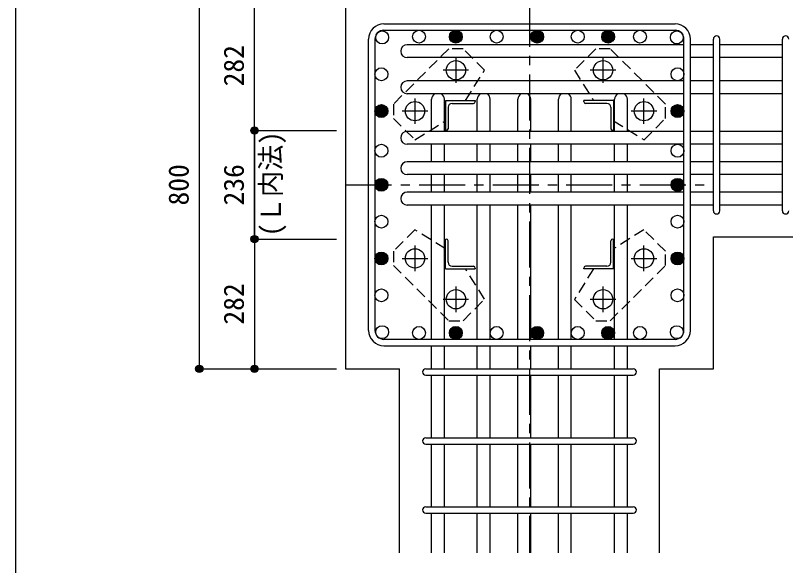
# Model space of a CAD drawing. Units: millimetres at full size, sheet at 1:20. Extents: x -3982 to 3969, y -2797 to 2801.
# Drawn here: x -3982 to -2307, y -1833 to -636 of the extents above; entities that cross this region are included whole.
import ezdxf
from ezdxf.enums import TextEntityAlignment as Align

# ---------------------------------------------------------------- set-up
doc = ezdxf.new("R2010")
doc.units = ezdxf.units.MM
doc.header["$LTSCALE"] = 20
doc.header["$PDMODE"] = 32
doc.header["$PDSIZE"] = 10
doc.linetypes.add('CHAIN1', pattern=[8, 5, -1, 1, -1])
doc.linetypes.add('DASHED1', pattern=[1.8, 1.2, -0.6])
for name, color, linetype in [('6-1_躯体線', 2, 'Continuous'), ('6-2_A.Bolt_', 4, 'Continuous'), ('6-3_柱型主筋', 4, 'Continuous'), ('6-4_フープ', 7, 'Continuous'), ('6-5_梁主筋', 7, 'Continuous'), ('6-6_S.T.P.', 7, 'Continuous'), ('6-9_プレート', 4, 'DASHED1'), ('6-D_寸法', 4, 'Continuous'), ('F-0_枠', 6, 'Continuous')]:
    doc.layers.add(name, color=color, linetype=linetype)
doc.styles.add('ＭＳ ゴシック', font='')
doc.styles.get('ＭＳ ゴシック').set_extended_font_data('MS Gothic')

msp = doc.modelspace()

# ---------------------------------------------------------------- linework, layer by layer
at = {"layer": '6-1_躯体線'}
for p, q in [((-3263.87, -604.67), (-3263.87, -1404.67)), ((-2463.87, -1118.17), (-2063.87, -1118.17)), ((-2463.87, -1404.67), (-2463.87, -1118.17)), ((-3263.87, -1404.67), (-3146.37, -1404.67)), ((-3146.37, -1804.67), (-3146.37, -1404.67)), ((-2581.37, -1804.67), (-2581.37, -1404.67)), ((-2581.37, -1404.67), (-2463.87, -1404.67))]:
    msp.add_line(p, q, dxfattribs=at)
at = {"layer": '6-2_A.Bolt_', "linetype": 'CHAIN1'}
for p, q in [((-3023.87, -727.87), (-3023.87, -783.37)), ((-2703.87, -783.37), (-2703.87, -727.87)), ((-2996.17, -755.67), (-3051.67, -755.67)), ((-2676.07, -755.67), (-2731.57, -755.67)), ((-3112.87, -816.87), (-3112.87, -872.37)), ((-2614.87, -872.37), (-2614.87, -816.87)), ((-3085.17, -844.67), (-3140.67, -844.67)), ((-2587.07, -844.67), (-2642.57, -844.67)), ((-3112.87, -1136.97), (-3112.87, -1192.47)), ((-2614.87, -1192.47), (-2614.87, -1136.97)), ((-3140.67, -1164.67), (-3085.17, -1164.67)), ((-2642.57, -1164.67), (-2587.07, -1164.67)), ((-3023.87, -1225.97), (-3023.87, -1281.47)), ((-2703.87, -1281.47), (-2703.87, -1225.97)), ((-3051.67, -1253.67), (-2996.17, -1253.67)), ((-2731.57, -1253.67), (-2676.07, -1253.67))]:
    msp.add_line(p, q, dxfattribs=at)
at = {"layer": '6-2_A.Bolt_'}
for p, q in [((-3046.87, -821.67), (-2981.87, -821.67)), ((-3046.87, -821.67), (-3046.87, -886.67)), ((-3040.87, -836.17), (-3040.87, -882.67)), ((-3032.37, -827.67), (-2985.87, -827.67)), ((-2981.87, -821.67), (-2981.87, -823.67)), ((-2680.87, -821.67), (-2745.87, -821.67)), ((-2745.87, -823.67), (-2745.87, -821.67)), ((-2695.37, -827.67), (-2741.87, -827.67)), ((-2686.87, -836.17), (-2686.87, -882.67)), ((-2680.87, -821.67), (-2680.87, -886.67)), ((-3044.87, -886.67), (-3046.87, -886.67)), ((-2680.87, -886.67), (-2682.87, -886.67)), ((-3046.87, -1122.67), (-3044.87, -1122.67)), ((-3046.87, -1187.67), (-3046.87, -1122.67)), ((-3040.87, -1173.17), (-3040.87, -1126.67)), ((-2686.87, -1173.17), (-2686.87, -1126.67)), ((-2682.87, -1122.67), (-2680.87, -1122.67)), ((-2680.87, -1187.67), (-2680.87, -1122.67)), ((-3046.87, -1187.67), (-2981.87, -1187.67)), ((-3032.37, -1181.67), (-2985.87, -1181.67)), ((-2981.87, -1185.67), (-2981.87, -1187.67)), ((-2745.87, -1187.67), (-2745.87, -1185.67)), ((-2680.87, -1187.67), (-2745.87, -1187.67)), ((-2695.37, -1181.67), (-2741.87, -1181.67))]:
    msp.add_line(p, q, dxfattribs=at)
at = {"layer": '6-2_A.Bolt_', "color": 3}
for centre in [(-3023.87, -755.67), (-2703.87, -755.67), (-3112.87, -844.67), (-2614.87, -844.67), (-3112.87, -1164.67), (-2614.87, -1164.67), (-3023.87, -1253.67), (-2703.87, -1253.67)]:
    msp.add_circle(centre, 21, dxfattribs=at)
at = {"layer": '6-2_A.Bolt_'}
for centre, radius, start, end in [((-3032.37, -836.17), 8.5, 90, 180), ((-2985.87, -823.67), 4, 270, 0), ((-2741.87, -823.67), 4, 180, 270), ((-2695.37, -836.17), 8.5, 0, 90), ((-3044.87, -882.67), 4, 270, 0), ((-2682.87, -882.67), 4, 180, 270), ((-3044.87, -1126.67), 4, 0, 90), ((-2682.87, -1126.67), 4, 90, 180), ((-3032.37, -1173.17), 8.5, 180, 270), ((-2985.87, -1185.67), 4, 0, 90), ((-2741.87, -1185.67), 4, 90, 180), ((-2695.37, -1173.17), 8.5, 270, 0)]:
    msp.add_arc(centre, radius, start, end, dxfattribs=at)
at = {"layer": '6-3_柱型主筋', "color": 3}
for centre in [(-3104.16, -682.67), (-3024.06, -682.67), (-2935.37, -682.67), (-2847.12, -682.74), (-2847.12, -682.74), (-2758.87, -682.67), (-2692.87, -682.67), (-2692.87, -682.67), (-2623.58, -682.67), (-3184.26, -684.28), (-2543.48, -684.28), (-3185.87, -764.38), (-2541.87, -764.38), (-3185.87, -844.48), (-3185.87, -844.48), (-2541.87, -844.48), (-2541.87, -844.48), (-3185.87, -930.67), (-2541.87, -930.67), (-3185.87, -1004.67), (-3185.87, -1004.67), (-2541.87, -1004.67), (-2541.87, -1004.67), (-3185.87, -1084.77), (-2541.87, -1084.77), (-3185.87, -1164.87), (-2541.87, -1164.87), (-3185.87, -1244.96), (-2541.87, -1244.96), (-3184.26, -1325.06), (-3104.16, -1326.67), (-3024.06, -1326.67), (-2935.37, -1326.67), (-2847.12, -1326.6), (-2847.12, -1326.6), (-2758.87, -1326.67), (-2692.87, -1326.67), (-2692.87, -1326.67), (-2623.58, -1326.67), (-2543.48, -1325.06)]:
    msp.add_circle(centre, 14, dxfattribs=at)
at = {"layer": '6-3_柱型主筋'}
for centre, radius in [((-3024.06, -682.67), 14), ((-2847.12, -682.74), 14), ((-2692.87, -682.67), 14), ((-3024.06, -682.67), 12.6), ((-3024.06, -682.67), 11.2), ((-3024.06, -682.67), 9.8), ((-3024.06, -682.67), 8.4), ((-3024.06, -682.67), 7), ((-3024.06, -682.67), 5.6), ((-3024.06, -682.67), 4.2), ((-3024.06, -682.67), 2.8), ((-3024.06, -682.67), 1.4), ((-2847.12, -682.74), 12.6), ((-2847.12, -682.74), 11.2), ((-2847.12, -682.74), 9.8), ((-2847.12, -682.74), 8.4), ((-2847.12, -682.74), 7), ((-2847.12, -682.74), 5.6), ((-2847.12, -682.74), 4.2), ((-2847.12, -682.74), 2.8), ((-2847.12, -682.74), 1.4), ((-2692.87, -682.67), 12.6), ((-2692.87, -682.67), 11.2), ((-2692.87, -682.67), 9.8), ((-2692.87, -682.67), 8.4), ((-2692.87, -682.67), 7), ((-2692.87, -682.67), 5.6), ((-2692.87, -682.67), 4.2), ((-2692.87, -682.67), 2.8), ((-2692.87, -682.67), 1.4), ((-3185.87, -844.48), 14), ((-3185.87, -844.48), 12.6), ((-3185.87, -844.48), 11.2), ((-3185.87, -844.48), 9.8), ((-3185.87, -844.48), 8.4), ((-3185.87, -844.48), 7), ((-2541.87, -844.48), 14), ((-2541.87, -844.48), 12.6), ((-2541.87, -844.48), 11.2), ((-2541.87, -844.48), 9.8), ((-2541.87, -844.48), 8.4), ((-2541.87, -844.48), 7), ((-3185.87, -844.48), 5.6), ((-3185.87, -844.48), 4.2), ((-3185.87, -844.48), 2.8), ((-3185.87, -844.48), 1.4), ((-2541.87, -844.48), 5.6), ((-2541.87, -844.48), 4.2), ((-2541.87, -844.48), 2.8), ((-2541.87, -844.48), 1.4), ((-3185.87, -1004.67), 14), ((-3185.87, -1004.67), 12.6), ((-3185.87, -1004.67), 11.2), ((-3185.87, -1004.67), 9.8), ((-3185.87, -1004.67), 8.4), ((-3185.87, -1004.67), 7), ((-3185.87, -1004.67), 5.6), ((-3185.87, -1004.67), 4.2), ((-3185.87, -1004.67), 2.8), ((-3185.87, -1004.67), 1.4), ((-2541.87, -1004.67), 14), ((-2541.87, -1004.67), 12.6), ((-2541.87, -1004.67), 11.2), ((-2541.87, -1004.67), 9.8), ((-2541.87, -1004.67), 8.4), ((-2541.87, -1004.67), 7), ((-2541.87, -1004.67), 5.6), ((-2541.87, -1004.67), 4.2), ((-2541.87, -1004.67), 2.8), ((-2541.87, -1004.67), 1.4), ((-3185.87, -1164.87), 14), ((-3185.87, -1164.87), 12.6), ((-3185.87, -1164.87), 11.2), ((-3185.87, -1164.87), 9.8), ((-2541.87, -1164.87), 14), ((-2541.87, -1164.87), 12.6), ((-2541.87, -1164.87), 11.2), ((-2541.87, -1164.87), 9.8), ((-3185.87, -1164.87), 8.4), ((-3185.87, -1164.87), 7), ((-3185.87, -1164.87), 5.6), ((-3185.87, -1164.87), 4.2), ((-3185.87, -1164.87), 2.8), ((-3185.87, -1164.87), 1.4), ((-2541.87, -1164.87), 8.4), ((-2541.87, -1164.87), 7), ((-2541.87, -1164.87), 5.6), ((-2541.87, -1164.87), 4.2), ((-2541.87, -1164.87), 2.8), ((-2541.87, -1164.87), 1.4), ((-3024.06, -1326.67), 14), ((-3024.06, -1326.67), 12.6), ((-3024.06, -1326.67), 11.2), ((-3024.06, -1326.67), 9.8), ((-3024.06, -1326.67), 8.4), ((-3024.06, -1326.67), 7), ((-3024.06, -1326.67), 5.6), ((-3024.06, -1326.67), 4.2), ((-2847.12, -1326.6), 14), ((-2847.12, -1326.6), 12.6), ((-2847.12, -1326.6), 11.2), ((-2847.12, -1326.6), 9.8), ((-2847.12, -1326.6), 8.4), ((-2847.12, -1326.6), 7), ((-2847.12, -1326.6), 5.6), ((-2847.12, -1326.6), 4.2), ((-2692.87, -1326.67), 14), ((-2692.87, -1326.67), 12.6), ((-2692.87, -1326.67), 11.2), ((-2692.87, -1326.67), 9.8), ((-2692.87, -1326.67), 8.4), ((-2692.87, -1326.67), 7), ((-2692.87, -1326.67), 5.6), ((-2692.87, -1326.67), 4.2), ((-3024.06, -1326.67), 2.8), ((-3024.06, -1326.67), 1.4), ((-2847.12, -1326.6), 2.8), ((-2847.12, -1326.6), 1.4), ((-2692.87, -1326.67), 2.8), ((-2692.87, -1326.67), 1.4)]:
    msp.add_circle(centre, radius, dxfattribs=at)
at = {"layer": '6-4_フープ'}
for p, q in [((-3180.37, -654.67), (-2547.37, -654.67)), ((-3180.37, -668.67), (-2547.37, -668.67)), ((-3213.87, -1321.17), (-3213.87, -688.17)), ((-3199.87, -688.17), (-3199.87, -1321.17)), ((-2527.87, -1321.17), (-2527.87, -688.17)), ((-2513.87, -1321.17), (-2513.87, -688.17)), ((-2547.37, -1340.67), (-3180.37, -1340.67)), ((-3180.37, -1354.67), (-2547.37, -1354.67))]:
    msp.add_line(p, q, dxfattribs=at)
for centre, radius, start, end in [((-3180.37, -688.17), 33.5, 90, 180), ((-3180.37, -688.17), 19.5, 90, 180), ((-2547.37, -688.17), 33.5, 0, 90), ((-2547.37, -688.17), 19.5, 0, 90), ((-3180.37, -1321.17), 33.5, 180, 270), ((-3180.37, -1321.17), 19.5, 180, 270), ((-2547.37, -1321.17), 33.5, 270, 0), ((-2547.37, -1321.17), 19.5, 270, 0)]:
    msp.add_arc(centre, radius, start, end, dxfattribs=at)
at = {"layer": '6-5_梁主筋'}
for p, q in [((-2527.87, -700.28), (-3129.87, -700.28)), ((-2463.87, -700.28), (-2513.87, -700.28)), ((-2313.87, -700.28), (-2449.87, -700.28)), ((-2527.87, -728.28), (-3129.87, -728.28)), ((-2463.87, -728.28), (-2513.87, -728.28)), ((-2313.87, -728.28), (-2449.87, -728.28)), ((-2527.87, -778.67), (-3129.87, -778.67)), ((-2463.87, -778.67), (-2513.87, -778.67)), ((-2313.87, -778.67), (-2449.87, -778.67)), ((-2527.87, -806.67), (-3129.87, -806.67)), ((-3076.87, -888.67), (-3076.87, -818.67)), ((-3048.87, -888.67), (-3048.87, -818.67)), ((-2977.37, -888.67), (-2977.37, -818.67)), ((-2949.37, -888.67), (-2949.37, -818.67)), ((-2889.12, -888.67), (-2889.12, -818.67)), ((-2861.12, -888.67), (-2861.12, -818.67)), ((-2800.87, -888.67), (-2800.87, -818.67)), ((-2772.87, -888.67), (-2772.87, -818.67)), ((-2678.87, -888.67), (-2678.87, -818.67)), ((-2650.87, -888.67), (-2650.87, -818.67)), ((-2463.87, -806.67), (-2513.87, -806.67)), ((-2313.87, -806.67), (-2449.87, -806.67)), ((-2527.87, -888.67), (-3129.87, -888.67)), ((-2463.87, -888.67), (-2513.87, -888.67)), ((-2313.87, -888.67), (-2449.87, -888.67)), ((-2527.87, -916.67), (-3129.87, -916.67)), ((-3076.87, -954.67), (-3076.87, -916.67)), ((-3048.87, -954.67), (-3048.87, -916.67)), ((-2977.37, -954.67), (-2977.37, -916.67)), ((-2949.37, -954.67), (-2949.37, -916.67)), ((-2889.12, -954.67), (-2889.12, -916.67)), ((-2861.12, -954.67), (-2861.12, -916.67)), ((-2800.87, -954.67), (-2800.87, -916.67)), ((-2772.87, -954.67), (-2772.87, -916.67)), ((-2678.87, -954.67), (-2678.87, -916.67)), ((-2650.87, -954.67), (-2650.87, -916.67)), ((-2463.87, -916.67), (-2513.87, -916.67)), ((-2313.87, -916.67), (-2449.87, -916.67)), ((-2527.87, -954.67), (-3129.87, -954.67)), ((-2463.87, -954.67), (-2513.87, -954.67)), ((-2313.87, -954.67), (-2449.87, -954.67)), ((-2527.87, -982.67), (-3129.87, -982.67)), ((-3076.87, -1020.67), (-3076.87, -982.67)), ((-3048.87, -1020.67), (-3048.87, -982.67)), ((-2977.37, -1020.67), (-2977.37, -982.67)), ((-2949.37, -1020.67), (-2949.37, -982.67)), ((-2889.12, -1020.67), (-2889.12, -982.67)), ((-2861.12, -1020.67), (-2861.12, -982.67)), ((-2800.87, -1020.67), (-2800.87, -982.67)), ((-2772.87, -1020.67), (-2772.87, -982.67)), ((-2678.87, -1020.67), (-2678.87, -982.67)), ((-2650.87, -1020.67), (-2650.87, -982.67)), ((-2463.87, -982.67), (-2513.87, -982.67)), ((-2313.87, -982.67), (-2449.87, -982.67)), ((-2527.87, -1020.67), (-3129.87, -1020.67)), ((-2463.87, -1020.67), (-2513.87, -1020.67)), ((-2313.87, -1020.67), (-2449.87, -1020.67)), ((-2527.87, -1048.67), (-3129.87, -1048.67)), ((-3076.87, -1340.67), (-3076.87, -1048.67)), ((-3048.87, -1340.67), (-3048.87, -1048.67)), ((-2977.37, -1340.67), (-2977.37, -1048.67)), ((-2949.37, -1340.67), (-2949.37, -1048.67)), ((-2889.12, -1340.67), (-2889.12, -1048.67)), ((-2861.12, -1340.67), (-2861.12, -1048.67)), ((-2800.87, -1340.67), (-2800.87, -1048.67)), ((-2772.87, -1340.67), (-2772.87, -1048.67)), ((-2678.87, -1340.67), (-2678.87, -1048.67)), ((-2650.87, -1340.67), (-2650.87, -1048.67)), ((-2463.87, -1048.67), (-2513.87, -1048.67)), ((-2313.87, -1048.67), (-2449.87, -1048.67)), ((-3076.87, -1404.67), (-3076.87, -1354.67)), ((-3048.87, -1404.67), (-3048.87, -1354.67)), ((-2977.37, -1404.67), (-2977.37, -1354.67)), ((-2949.37, -1404.67), (-2949.37, -1354.67)), ((-2889.12, -1404.67), (-2889.12, -1354.67)), ((-2861.12, -1404.67), (-2861.12, -1354.67)), ((-2800.87, -1404.67), (-2800.87, -1354.67)), ((-2772.87, -1404.67), (-2772.87, -1354.67)), ((-2678.87, -1404.67), (-2678.87, -1354.67)), ((-2650.87, -1404.67), (-2650.87, -1354.67)), ((-3076.87, -1554.67), (-3076.87, -1418.67)), ((-3048.87, -1554.67), (-3048.87, -1418.67)), ((-2977.37, -1554.67), (-2977.37, -1418.67)), ((-2949.37, -1554.67), (-2949.37, -1418.67)), ((-2889.12, -1554.67), (-2889.12, -1418.67)), ((-2861.12, -1554.67), (-2861.12, -1418.67)), ((-2800.87, -1554.67), (-2800.87, -1418.67)), ((-2772.87, -1554.67), (-2772.87, -1418.67)), ((-2678.87, -1554.67), (-2678.87, -1418.67)), ((-2650.87, -1554.67), (-2650.87, -1418.67)), ((-3076.87, -1704.67), (-3076.87, -1568.67)), ((-3048.87, -1704.67), (-3048.87, -1568.67)), ((-2977.37, -1704.67), (-2977.37, -1568.67)), ((-2949.37, -1704.67), (-2949.37, -1568.67)), ((-2889.12, -1704.67), (-2889.12, -1568.67)), ((-2861.12, -1704.67), (-2861.12, -1568.67)), ((-2800.87, -1704.67), (-2800.87, -1568.67)), ((-2772.87, -1704.67), (-2772.87, -1568.67)), ((-2678.87, -1704.67), (-2678.87, -1568.67)), ((-2650.87, -1704.67), (-2650.87, -1568.67)), ((-3076.87, -1804.67), (-3076.87, -1718.67)), ((-3048.87, -1804.67), (-3048.87, -1718.67)), ((-2977.37, -1804.67), (-2977.37, -1718.67)), ((-2949.37, -1804.67), (-2949.37, -1718.67)), ((-2889.12, -1804.67), (-2889.12, -1718.67)), ((-2861.12, -1804.67), (-2861.12, -1718.67)), ((-2800.87, -1804.67), (-2800.87, -1718.67)), ((-2772.87, -1804.67), (-2772.87, -1718.67)), ((-2678.87, -1804.67), (-2678.87, -1718.67)), ((-2650.87, -1804.67), (-2650.87, -1718.67))]:
    msp.add_line(p, q, dxfattribs=at)
at = {"layer": '6-5_梁主筋', "color": 4}
msp.add_line((-2543.48, -698.28), (-2543.48, -700.28), dxfattribs=at)
at = {"layer": '6-5_梁主筋'}
for centre, start, end in [((-3129.87, -714.28), 90, 270), ((-3129.87, -792.67), 90, 270), ((-3062.87, -818.67), 121.00622, 180), ((-3062.87, -818.67), 0, 58.99378), ((-2963.37, -818.67), 121.00622, 180), ((-2963.37, -818.67), 0, 58.99378), ((-2875.12, -818.67), 121.00622, 180), ((-2875.12, -818.67), 0, 58.99378), ((-2786.87, -818.67), 121.00622, 180), ((-2786.87, -818.67), 0, 58.99378), ((-2664.87, -818.67), 121.00622, 180), ((-2664.87, -818.67), 0, 58.99378), ((-3129.87, -902.67), 90, 270), ((-3129.87, -968.67), 90, 270), ((-3129.87, -1034.67), 90, 270)]:
    msp.add_arc(centre, 14, start, end, dxfattribs=at)
at = {"layer": '6-6_S.T.P.'}
for p, q in [((-2463.87, -1061.17), (-2463.87, -687.78)), ((-2449.87, -1061.17), (-2449.87, -687.78)), ((-2313.87, -1061.17), (-2313.87, -687.78)), ((-3089.37, -1404.67), (-2638.37, -1404.67)), ((-3089.37, -1418.67), (-2638.37, -1418.67)), ((-3089.37, -1554.67), (-2638.37, -1554.67)), ((-3089.37, -1568.67), (-2638.37, -1568.67)), ((-3089.37, -1704.67), (-2638.37, -1704.67)), ((-3089.37, -1718.67), (-2638.37, -1718.67))]:
    msp.add_line(p, q, dxfattribs=at)
for centre, start, end in [((-2456.87, -687.78), 0, 180), ((-2456.87, -687.78), 0, 180), ((-2456.87, -687.78), 0, 180), ((-2456.87, -687.78), 0, 180), ((-2306.87, -687.78), 0, 180), ((-2456.87, -1061.17), 180, 0), ((-2456.87, -1061.17), 180, 0), ((-2456.87, -1061.17), 180, 0), ((-2456.87, -1061.17), 180, 0), ((-2306.87, -1061.17), 180, 0), ((-3089.37, -1411.67), 90, 270), ((-3089.37, -1411.67), 90, 270), ((-3089.37, -1411.67), 90, 270), ((-3089.37, -1411.67), 90, 270), ((-2638.37, -1411.67), 270, 90), ((-2638.37, -1411.67), 270, 90), ((-2638.37, -1411.67), 270, 90), ((-2638.37, -1411.67), 270, 90), ((-3089.37, -1561.67), 90, 270), ((-2638.37, -1561.67), 270, 90), ((-3089.37, -1711.67), 90, 270), ((-2638.37, -1711.67), 270, 90)]:
    msp.add_arc(centre, 7, start, end, dxfattribs=at)
at = {"layer": '6-9_プレート'}
for p, q in [((-3003.01, -821.67), (-2961.57, -755.57)), ((-2766.17, -755.67), (-2724.73, -821.67)), ((-3112.87, -906.97), (-3046.87, -865.54)), ((-2680.87, -865.53), (-2614.77, -906.97)), ((-3046.87, -1143.81), (-3112.97, -1102.37)), ((-2614.87, -1102.37), (-2680.87, -1143.81)), ((-2961.57, -1253.67), (-3003, -1187.67)), ((-2724.73, -1187.67), (-2766.17, -1253.77))]:
    msp.add_line(p, q, dxfattribs=at)
for points in [[(-3039.37, -708.97), (-3159.57, -829.17), (-3159.57, -860.27), (-3112.87, -906.97)], [(-2961.57, -755.57), (-3008.27, -708.97), (-3039.37, -708.97)], [(-2568.17, -829.17), (-2688.37, -708.97), (-2719.47, -708.97), (-2766.17, -755.67)], [(-2614.77, -906.97), (-2568.17, -860.27), (-2568.17, -829.17)], [(-3112.97, -1102.37), (-3159.57, -1149.07), (-3159.57, -1180.17)], [(-2688.37, -1300.37), (-2568.17, -1180.17), (-2568.17, -1149.07), (-2614.87, -1102.37)], [(-3159.57, -1180.17), (-3039.37, -1300.37), (-3008.27, -1300.37), (-2961.57, -1253.67)], [(-2766.17, -1253.77), (-2719.47, -1300.37), (-2688.37, -1300.37)]]:
    msp.add_lwpolyline(points, dxfattribs=at)
at = {"layer": '6-D_寸法'}
for p, q in [((-3581.89, -1404.67), (-3581.89, -604.67)), ((-3461.89, -886.67), (-3461.89, -1122.67)), ((-3461.89, -886.67), (-3283.87, -886.67)), ((-3461.89, -1122.67), (-3461.89, -886.67)), ((-3461.89, -1122.67), (-3461.89, -1404.67)), ((-3461.89, -1122.67), (-3283.87, -1122.67)), ((-3581.89, -1404.67), (-3461.89, -1404.67)), ((-3461.89, -1404.67), (-3283.87, -1404.67)), ((-3461.89, -1404.67), (-3283.87, -1404.67)), ((-3461.89, -1404.67), (-3283.87, -1404.67)), ((-3461.89, -1404.67), (-3283.87, -1404.67)), ((-3461.89, -1404.67), (-3283.87, -1404.67)), ((-3461.89, -1404.67), (-3283.87, -1404.67)), ((-3461.89, -1404.67), (-3283.87, -1404.67)), ((-3461.89, -1404.67), (-3283.87, -1404.67)), ((-3461.89, -1404.67), (-3283.87, -1404.67))]:
    msp.add_line(p, q, dxfattribs=at)
at = {"layer": '6-D_寸法', "linetype": 'CHAIN1'}
for p, q in [((-2863.87, -604.67), (-2863.87, -1804.67)), ((-3263.87, -1004.67), (-2463.87, -1004.67))]:
    msp.add_line(p, q, dxfattribs=at)
at = {"layer": '6-D_寸法'}
for points in [[(-3461.89, -886.67), (-3461.89, -604.67), (-3283.87, -604.67)], [(-3581.89, -1404.67), (-3461.89, -1404.67), (-3283.87, -1404.67)], [(-3581.89, -1404.67), (-3461.89, -1404.67), (-3283.87, -1404.67)]]:
    msp.add_lwpolyline(points, dxfattribs=at)
for centre, radius in [((-3461.89, -886.67), 8), ((-3461.89, -886.67), 7.2), ((-3461.89, -886.67), 6.4), ((-3461.89, -886.67), 5.6), ((-3461.89, -886.67), 4.8), ((-3461.89, -886.67), 4), ((-3461.89, -886.67), 3.2), ((-3461.89, -886.67), 2.4), ((-3461.89, -886.67), 1.6), ((-3461.89, -886.67), 0.8), ((-3461.89, -1122.67), 8), ((-3461.89, -1122.67), 7.2), ((-3461.89, -1122.67), 6.4), ((-3461.89, -1122.67), 5.6), ((-3461.89, -1122.67), 4.8), ((-3461.89, -1122.67), 4), ((-3461.89, -1122.67), 3.2), ((-3461.89, -1122.67), 2.4), ((-3461.89, -1122.67), 1.6), ((-3461.89, -1122.67), 0.8), ((-3581.89, -1404.67), 8), ((-3581.89, -1404.67), 7.2), ((-3581.89, -1404.67), 6.4), ((-3581.89, -1404.67), 5.6), ((-3581.89, -1404.67), 4.8), ((-3581.89, -1404.67), 4), ((-3581.89, -1404.67), 3.2), ((-3581.89, -1404.67), 2.4), ((-3581.89, -1404.67), 1.6), ((-3581.89, -1404.67), 0.8), ((-3461.89, -1404.67), 8), ((-3461.89, -1404.67), 7.2), ((-3461.89, -1404.67), 6.4), ((-3461.89, -1404.67), 5.6), ((-3461.89, -1404.67), 4.8), ((-3461.89, -1404.67), 4), ((-3461.89, -1404.67), 3.2), ((-3461.89, -1404.67), 2.4), ((-3461.89, -1404.67), 1.6), ((-3461.89, -1404.67), 0.8)]:
    msp.add_circle(centre, radius, dxfattribs=at)
at = {"layer": '6-D_寸法', "color": 7}
for p in [(-3461.89, -886.67), (-3461.89, -1122.67), (-3581.89, -1404.67), (-3461.89, -1404.67)]:
    msp.add_point(p, dxfattribs=at)
at = {"layer": 'F-0_枠'}
msp.add_line((-3981.92, 2800.77), (-3981.92, -2796.83), dxfattribs=at)

# ---------------------------------------------------------------- texts
at = {"layer": '6-D_寸法', "style": 'ＭＳ ゴシック'}
for s, p in [('282', (-3471.89, -790.67)), ('800', (-3591.89, -1049.67)), ('236', (-3471.89, -1049.67)), ('236', (-3471.89, -1049.67)), ('282', (-3471.89, -1308.67))]:
    msp.add_text(s, height=43.99, rotation=90, dxfattribs=at).set_placement(p, align=Align.BOTTOM_LEFT)
at = {"layer": '6-D_寸法', "style": 'ＭＳ ゴシック', "width": 0.95}
msp.add_text('(Ｌ内法)', height=43.99, rotation=90, dxfattribs=at).set_placement((-3391.41, -1116.77), align=Align.BOTTOM_LEFT)

doc.saveas('drawing.dxf')
